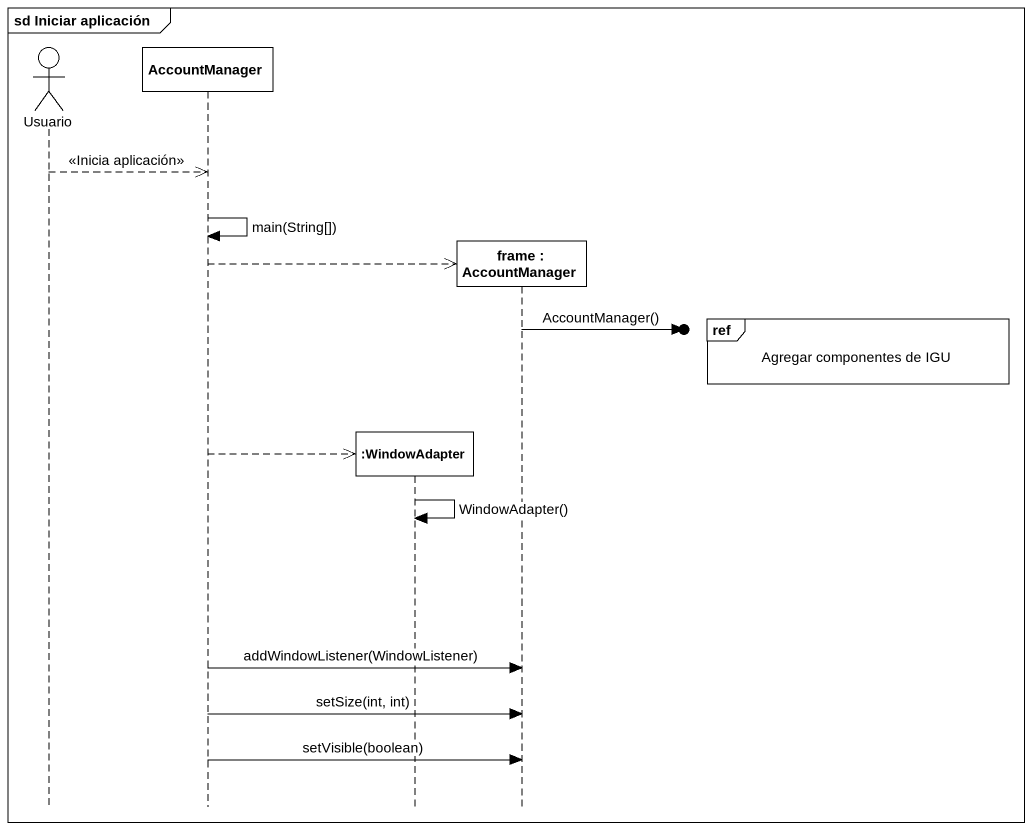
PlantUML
@startuml
mainframe sd Iniciar aplicación
hide footbox
actor Usuario
participant AccountManager
participant ":WindowAdapter" as WindowAdapter
participant "frame : AccountManager" as frame_

Usuario -->> AccountManager : <<Inicia aplicación>>
AccountManager -> AccountManager : main(String[])
AccountManager -->> frame_ **
ref over frame_ : Agregar componentes de IGU
frame_ ->o] : AccountManager()
AccountManager -->> WindowAdapter **
WindowAdapter -> WindowAdapter : WindowAdapter()
AccountManager -> frame_ : addWindowListener(WindowListener)
AccountManager -> frame_ : setSize(int, int)
AccountManager -> frame_ : setVisible(boolean)
@enduml
